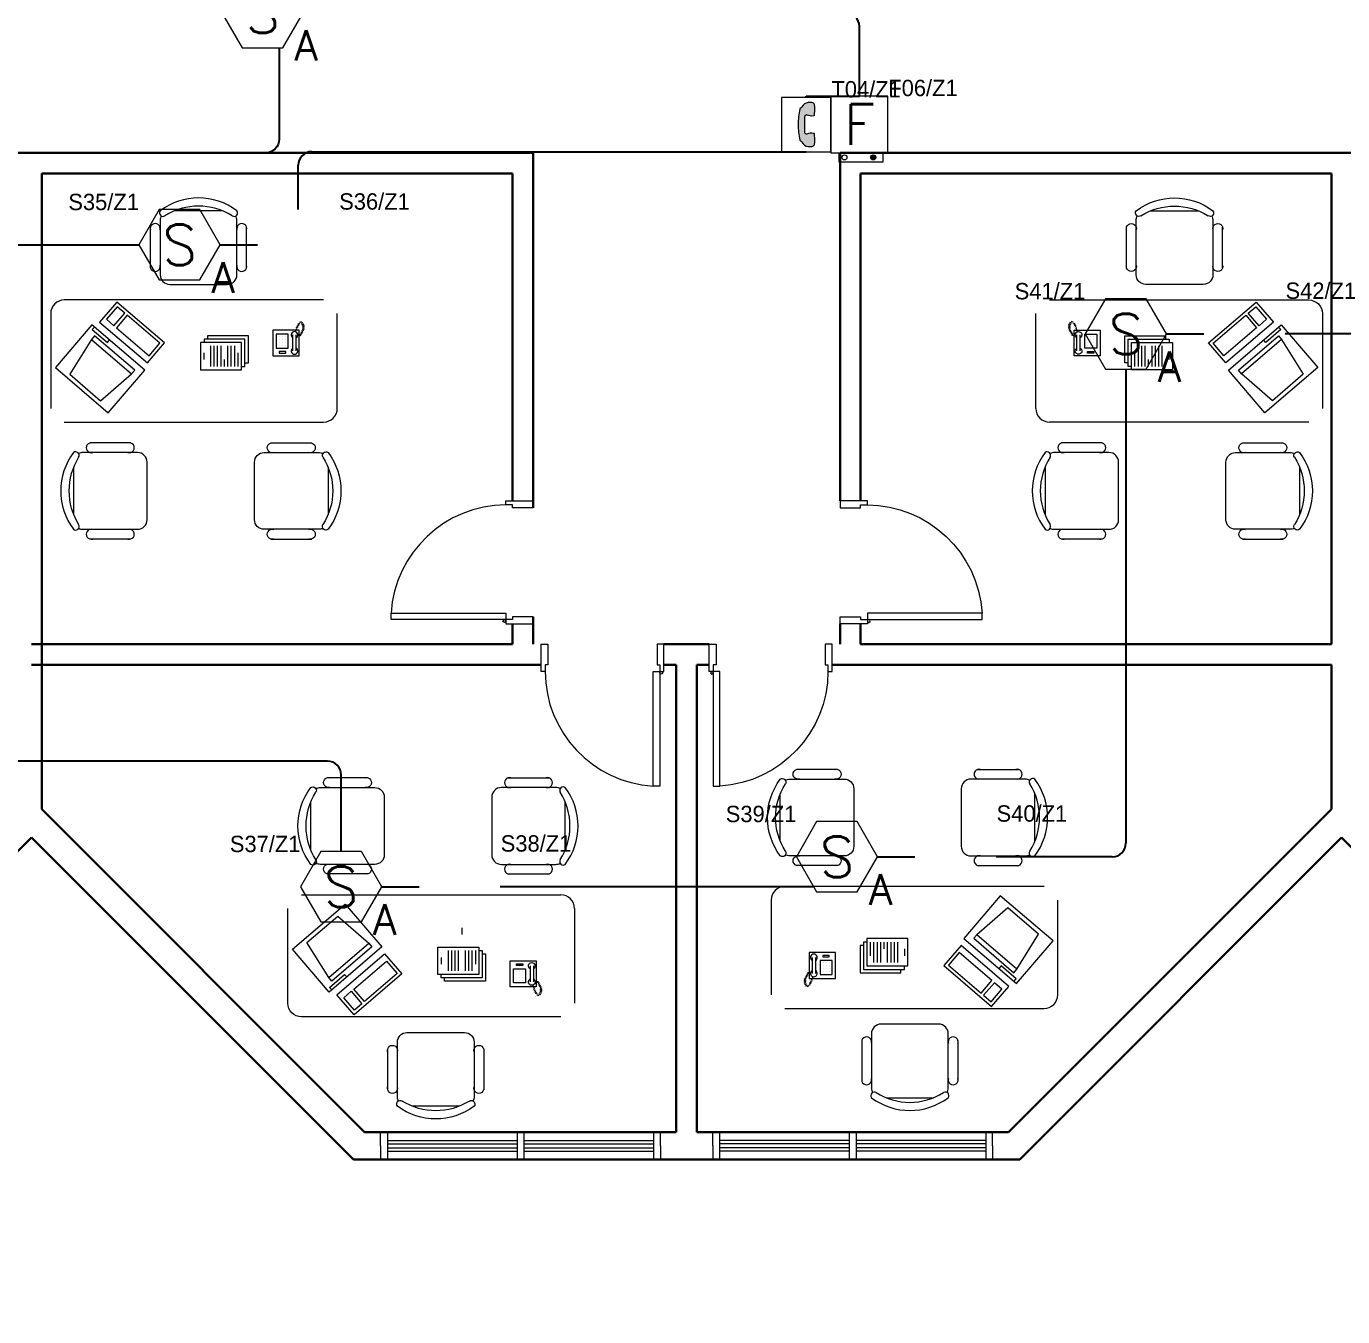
# Model space of a CAD drawing. Extents: x -59 to 582, y -1177 to 100.
# Drawn here: x 237.37 to 247.02, y -677.51 to -668.05 of the extents above; entities that cross this region are included whole.
import ezdxf
from ezdxf.enums import TextEntityAlignment as Align

# ---------------------------------------------------------------- set-up
doc = ezdxf.new("R2010")
doc.units = 0
doc.header["$LTSCALE"] = 0.15
doc.layers.get('0').update_dxf_attribs({"color": 252})
for name, color, linetype in [('0 ARCH', 252, 'Continuous'), ('0 sockets', 252, 'Continuous'), ('AUTOINCR', 7, 'Continuous'), ('FIRE_LOOP', 7, 'Continuous')]:
    doc.layers.add(name, color=color, linetype=linetype)
for name, color, linetype, lineweight in [('anal', 252, 'Continuous', 20), ('DOOR', 252, 'Continuous', 20), ('sofa', 252, 'Continuous', 9), ('T-FIRE-B', 4, 'Continuous', 0), ('T-TEXT', 2, 'Continuous', 0), ('wall', 252, 'Continuous', 30)]:
    doc.layers.add(name, color=color, linetype=linetype, lineweight=lineweight)
doc.styles.add('ROMAND', font='ROMAND.SHX')
doc.styles.add('ROMANS', font='ROMANS.shx', dxfattribs={"width": 0.8})
doc.styles.add('TEXT-NFP', font='simplex.shx')

# ---------------------------------------------------------------- blocks, each defined once
blk = doc.blocks.new('WQ')
h = blk.add_hatch(color=6)
h.dxf.hatch_style = 1
h.paths.add_polyline_path([(-126.0911, 5), (-126.0911, -169.5215), (126.0911, -169.5215), (126.0911, 5)])
h.paths.add_polyline_path([(121.0911, 0), (121.0911, -164.5215), (-121.0911, -164.5215), (-121.0911, 0)], flags=16)
at = {"layer": '0 sockets', "color": 3, "style": 'ROMAND'}
blk.add_attdef('ACCESS_CONTROL', (-48.6635, 7.6218), '', height=7.9727, dxfattribs=at)
blk = doc.blocks.new('D90')
at = {"layer": 'DOOR'}
for points in [[(0.03, 0.2), (0.03, 1.04), (0.0783, 1.04), (0.0783, 0.2)], [(0.03, 0.2), (0, 0.2), (0, 0), (0.05, 0), (0.05, 0.15), (0.03, 0.15)], [(0.87, 0.2), (0.9, 0.2), (0.9, 0), (0.85, 0), (0.85, 0.15), (0.87, 0.15)]]:
    blk.add_lwpolyline(points, close=True, dxfattribs=at)
blk.add_circle((0.02, 0.21), 0.01, dxfattribs=at)
blk.add_arc((0.0251, 0.1967), 0.8449, 0.22177, 86.38894, dxfattribs=at)
blk = doc.blocks.new('CHAIR7')
for p, q in [((5.12, 15.04), (17.88, 15.04)), ((0, 9), (0, -9)), ((20, 12), (3, 12)), ((23, -7.44), (23, 7.44)), ((3, -12), (20, -12)), ((5.12, -15), (17.88, -15))]:
    blk.add_line(p, q)
for centre, radius, start, end in [((5.56, 13.54), 1.56, 73.7398, 286.2602), ((17.44, 13.54), 1.56, 253.7398, 106.2602), ((3, 9), 3, 90, 180), ((20, 9), 3, 62.4156, 90), ((22.34, 11.12), 1.1, 53.3099, 212.0274), ((4.82, 0), 19.64, 327.5758, 32.4242), ((7, 0), 20, 323.1301, 36.8699), ((3, -9), 3, 180, 270), ((5.56, -13.5), 1.56, 73.7398, 286.2602), ((17.44, -13.5), 1.56, 253.7398, 106.2602), ((20, -9), 3, 270, 297.5844), ((22.34, -11.12), 1.1, 147.9726, 306.6901)]:
    blk.add_arc(centre, radius, start, end)
blk = doc.blocks.new('RECTANG')
for p, q in [((1, 1), (0, 1)), ((0, 1), (0, 0)), ((1, 0), (1, 1)), ((0, 0), (1, 0))]:
    blk.add_line(p, q)
blk = doc.blocks.new('IBMAT', base_point=(61, 306))
for p, q in [((75, 307), (75, 306)), ((81, 307), (75, 307)), ((81, 306), (81, 307))]:
    blk.add_line(p, q)
at = {"xscale": 21, "yscale": 17, "zscale": 21}
blk.add_blockref('RECTANG', (61, 306), dxfattribs=at)
blk = doc.blocks.new('KEYBOARD', base_point=(60, 294))
for p, xscale, yscale, zscale in [((60, 294), 19, 8, 19), ((61, 295), 13, 5, 13), ((75, 295), 3, 5, 3)]:
    blk.add_blockref('RECTANG', p, dxfattribs=dict(xscale=xscale, yscale=yscale, zscale=zscale))
blk = doc.blocks.new('FNCOMP')
for p, q in [((-6.64, 16.23), (-8.5, 3.5)), ((6.08, 16.23), (-6.64, 16.23)), ((8, 3.5), (6.08, 16.23)), ((-8.5, 3.5), (-8.5, 2.04)), ((8, 3.5), (-8.5, 3.5)), ((-8.5, 2.04), (8, 2.04)), ((8, 2.04), (8, 3.5))]:
    blk.add_line(p, q)
at = {"xscale": 1.033846153846154, "yscale": 1.033846153846154, "zscale": 1.033846153846154}
for name, p in [('IBMAT', (-10.86, 0)), ('KEYBOARD', (-10.05, -10.5))]:
    blk.add_blockref(name, p, dxfattribs=at)
blk = doc.blocks.new('FNPHONE')
for p, q in [((-7.29, 6.54), (-7.29, 1.54)), ((-6.29, 6.54), (-6.29, 1.54)), ((-3.87, 4.85), (-3.87, 4.85)), ((-2.94, 4.85), (-2.94, 4.85)), ((-2, 4.85), (-2, 4.85)), ((-9.1, 0.22), (-9.7, 0.02)), ((-8.9, 0.62), (-9.5, 0.42)), ((-8.7, 1.02), (-9.3, 0.82)), ((-8.5, 1.42), (-9.1, 1.22)), ((-8.3, 1.82), (-8.9, 1.62)), ((-7.14, 0.56), (-7.5, -0.58)), ((-3.87, 3.91), (-3.87, 3.91)), ((-3.87, 2.97), (-3.87, 2.97)), ((-3.87, 2.03), (-3.87, 2.03)), ((-2.94, 3.91), (-2.94, 3.91)), ((-2.94, 2.97), (-2.94, 2.97)), ((-2.94, 2.03), (-2.94, 2.03)), ((-2, 3.91), (-2, 3.91)), ((-2, 2.97), (-2, 2.97)), ((-2, 2.03), (-2, 2.03)), ((-9.3, -0.18), (-9.9, -0.38)), ((-9.3, -0.58), (-9.9, -0.78)), ((-9.3, -0.98), (-9.9, -1.18)), ((-9.3, -1.38), (-9.9, -1.58)), ((-9.1, -1.78), (-9.7, -1.98)), ((-8.9, -2.18), (-9.5, -2.38)), ((-8.43, -2.46), (-9.03, -2.66)), ((-7.9, -1.98), (-8.5, -2.18)), ((-7.7, -1.58), (-8.3, -1.78)), ((-7.5, -1.18), (-8.1, -1.38)), ((-7.3, -0.78), (-7.9, -0.98))]:
    blk.add_line(p, q)
for centre, start, end in [((-6.79, 6.54), 298.4915, 241.5085), ((-6.79, 1.54), 118.4915, 61.5085)]:
    blk.add_arc(centre, 1.05, start, end)
for p, xscale, yscale, zscale in [((-8.21, 0), 8.20528234483245, 8.104073169521023, 8.20528234483245), ((-4.81, 1.25), 3.75, 4.375, 3.75), ((-4.03, 6.72), 2.03125, 0.46875, 2.03125)]:
    blk.add_blockref('RECTANG', p, dxfattribs=dict(xscale=xscale, yscale=yscale, zscale=zscale))
blk = doc.blocks.new('ARCH')
at = {"layer": 'anal'}
for p, q in [((58.3582, 339), (58.3582, 339.1)), ((58.4082, 339.1), (58.4082, 338.9)), ((58.4082, 339.04), (59.3582, 339.04)), ((59.3582, 339.1), (59.3582, 338.9)), ((59.4082, 339.1), (59.4082, 338.9)), ((59.4082, 339.04), (60.3582, 339.04)), ((60.3582, 339.1), (60.3582, 338.9)), ((60.4082, 339), (60.4082, 339.1)), ((60.7918, 339), (60.7918, 339.1)), ((62.8418, 339.1), (60.7918, 339.1)), ((60.8418, 339.1), (60.8418, 338.9)), ((61.7918, 339.04), (60.8418, 339.04)), ((61.7918, 339.1), (61.7918, 338.9)), ((61.8418, 339.1), (61.8418, 338.9)), ((62.7918, 339.04), (61.8418, 339.04)), ((62.7918, 339.1), (62.7918, 338.9)), ((62.8418, 339), (62.8418, 339.1)), ((58.3582, 339), (58.3582, 338.9)), ((58.4082, 339.015), (59.3582, 339.015)), ((58.4082, 339), (58.4082, 338.9)), ((58.4082, 338.985), (59.3582, 338.985)), ((58.4082, 338.96), (59.3582, 338.96)), ((59.4082, 339.015), (60.3582, 339.015)), ((59.4082, 338.985), (60.3582, 338.985)), ((59.4082, 338.96), (60.3582, 338.96)), ((60.3582, 339), (60.3582, 338.9)), ((60.4082, 339), (60.4082, 338.9)), ((60.7918, 339), (60.7918, 338.9)), ((61.7918, 339.015), (60.8418, 339.015)), ((60.8418, 339), (60.8418, 338.9)), ((61.7918, 338.985), (60.8418, 338.985)), ((61.7918, 338.96), (60.8418, 338.96)), ((62.7918, 339.015), (61.8418, 339.015)), ((62.7918, 338.985), (61.8418, 338.985)), ((62.7918, 338.96), (61.8418, 338.96)), ((62.7918, 339), (62.7918, 338.9)), ((62.8418, 339), (62.8418, 338.9)), ((62.8418, 338.9), (60.7918, 338.9))]:
    blk.add_line(p, q, dxfattribs=at)
at = {"layer": 'sofa'}
for p, q in [((58.0409, 344.4032), (58.0409, 345.0976)), ((63.1591, 344.4032), (63.1591, 345.0976)), ((56.0409, 344.3032), (57.9409, 344.3032)), ((65.1591, 344.3032), (63.2591, 344.3032)), ((65.1591, 344.3032), (63.2591, 344.3032)), ((63.2196, 340.9008), (61.3196, 340.9008)), ((57.7791, 340.8389), (59.6791, 340.8389)), ((61.2196, 340.8008), (61.2196, 340.1064)), ((59.7791, 340.7389), (59.7791, 340.0445))]:
    blk.add_line(p, q, dxfattribs=at)
for points in [[(57.9409, 345.1976), (56.0409, 345.1976, 0.414214), (55.9409, 345.0976), (55.9409, 344.4032)], [(63.2591, 345.1976), (65.1591, 345.1976, -0.414214), (65.2591, 345.0976), (65.2591, 344.4032)], [(61.3196, 340.0064), (63.2196, 340.0064, 0.414214), (63.3196, 340.1064), (63.3196, 340.8008)], [(59.6791, 339.9445), (57.7791, 339.9445, -0.414214), (57.6791, 340.0445), (57.6791, 340.7389)]]:
    blk.add_lwpolyline(points, format="xyb", dxfattribs=at)
for points in [[(57.3394, 344.7111), (57.3644, 344.7111), (57.3644, 344.9111), (57.0644, 344.9111), (57.0644, 344.8861)], [(57.3644, 344.7361), (57.3894, 344.7361), (57.3894, 344.9361), (57.0894, 344.9361), (57.0894, 344.9111)], [(63.8356, 344.7361), (63.8106, 344.7361), (63.8106, 344.9361), (64.1106, 344.9361), (64.1106, 344.9111)], [(63.8606, 344.7111), (63.8356, 344.7111), (63.8356, 344.9111), (64.1356, 344.9111), (64.1356, 344.8861)], [(57.0394, 344.6861), (57.3394, 344.6861), (57.3394, 344.8861), (57.0394, 344.8861), (57.0394, 344.6861)], [(57.1144, 344.7111), (57.1144, 344.8611)], [(57.1394, 344.7111), (57.1394, 344.8611)], [(57.1644, 344.7111), (57.1644, 344.8611)], [(57.1894, 344.7111), (57.1894, 344.8611)], [(57.2394, 344.7111), (57.2394, 344.8611)], [(57.2644, 344.7111), (57.2644, 344.8611)], [(57.2894, 344.7111), (57.2894, 344.8611)], [(64.1606, 344.6861), (63.8606, 344.6861), (63.8606, 344.8861), (64.1606, 344.8861), (64.1606, 344.6861)], [(63.9106, 344.7111), (63.9106, 344.8611)], [(63.9356, 344.7111), (63.9356, 344.8611)], [(63.9606, 344.7111), (63.9606, 344.8611)], [(64.0106, 344.7111), (64.0106, 344.8611)], [(64.0356, 344.7111), (64.0356, 344.8611)], [(64.0606, 344.7111), (64.0606, 344.8611)], [(64.0856, 344.7111), (64.0856, 344.8611)], [(57.0644, 344.7611), (57.0644, 344.8111)], [(57.2144, 344.7111), (57.2144, 344.7611)], [(57.3144, 344.7111), (57.3144, 344.8111)], [(63.8856, 344.7111), (63.8856, 344.8111)], [(63.9856, 344.7111), (63.9856, 344.7611)], [(64.1356, 344.7611), (64.1356, 344.8111)], [(58.9527, 340.5973), (58.9527, 340.5473)], [(61.921, 340.493), (61.896, 340.493), (61.896, 340.293), (62.196, 340.293), (62.196, 340.318)], [(62.221, 340.518), (61.921, 340.518), (61.921, 340.318), (62.221, 340.318), (62.221, 340.518)], [(61.946, 340.493), (61.946, 340.393)], [(61.971, 340.493), (61.971, 340.343)], [(61.996, 340.493), (61.996, 340.343)], [(62.021, 340.493), (62.021, 340.343)], [(62.046, 340.493), (62.046, 340.443)], [(62.071, 340.493), (62.071, 340.343)], [(62.096, 340.493), (62.096, 340.343)], [(62.121, 340.493), (62.121, 340.343)], [(62.146, 340.493), (62.146, 340.343)], [(58.7777, 340.4561), (59.0777, 340.4561), (59.0777, 340.2561), (58.7777, 340.2561), (58.7777, 340.4561)], [(59.0777, 340.4311), (59.1027, 340.4311), (59.1027, 340.2311), (58.8027, 340.2311), (58.8027, 340.2561)], [(58.8027, 340.3811), (58.8027, 340.3311)], [(59.1027, 340.4061), (59.1277, 340.4061), (59.1277, 340.2061), (58.8277, 340.2061), (58.8277, 340.2311)], [(58.8527, 340.4311), (58.8527, 340.2811)], [(58.8777, 340.4311), (58.8777, 340.2811)], [(58.9027, 340.4311), (58.9027, 340.2811)], [(58.9277, 340.4311), (58.9277, 340.2811)], [(58.9777, 340.4311), (58.9777, 340.2811)], [(59.0027, 340.4311), (59.0027, 340.2811)], [(59.0277, 340.4311), (59.0277, 340.2811)], [(59.0527, 340.4311), (59.0527, 340.3311)], [(61.896, 340.468), (61.871, 340.468), (61.871, 340.268), (62.171, 340.268), (62.171, 340.293)], [(62.196, 340.443), (62.196, 340.393)]]:
    blk.add_lwpolyline(points, dxfattribs=at)
for centre, start, end in [((57.9409, 344.4032), 270, 0), ((63.2591, 344.4032), 180, 270), ((63.2591, 344.4032), 180, 270), ((61.3196, 340.8008), 90, 180), ((59.6791, 340.7389), 0, 90)]:
    blk.add_arc(centre, 0.1, start, end, dxfattribs=at)
at = {"layer": 'wall'}
for p, q in [((53.325, 346.275), (55.875, 346.275)), ((59.475, 346.275), (55.8, 346.275)), ((59.475, 346.275), (59.475, 343.6755)), ((69.075, 346.275), (61.725, 346.275)), ((61.725, 346.275), (61.725, 343.7255)), ((55.875, 341.4664), (55.875, 346.125)), ((59.325, 346.125), (55.875, 346.125)), ((59.325, 346.125), (59.325, 343.7255)), ((61.875, 346.125), (61.875, 343.7255)), ((65.325, 346.125), (61.875, 346.125)), ((65.325, 346.125), (65.325, 342.675)), ((59.325, 342.8255), (59.325, 342.675)), ((59.475, 342.8755), (59.475, 342.675)), ((61.725, 342.8255), (61.725, 342.675)), ((61.875, 342.8255), (61.875, 342.675)), ((59.325, 342.675), (55.8, 342.675)), ((60.7663, 342.675), (60.4337, 342.675)), ((65.325, 342.675), (61.875, 342.675)), ((59.5337, 342.525), (55.8, 342.525)), ((60.525, 342.525), (60.4337, 342.525)), ((60.525, 342.525), (60.525, 339.1)), ((60.675, 342.525), (60.675, 339.1)), ((60.7663, 342.525), (60.675, 342.525)), ((65.325, 342.525), (61.6663, 342.525)), ((65.325, 342.525), (65.325, 341.4664)), ((58.2414, 339.1), (55.875, 341.4664)), ((65.325, 341.4664), (62.9586, 339.1)), ((55.8, 341.2586), (53.5, 338.9586)), ((55.8, 341.2586), (53.5414, 339)), ((58.1586, 338.9), (55.8, 341.2586)), ((65.4, 341.2586), (63.0414, 338.9)), ((67.7586, 338.9), (65.4, 341.2586)), ((60.525, 339.1), (58.2414, 339.1)), ((62.9586, 339.1), (60.675, 339.1)), ((63.0414, 338.9), (58.1586, 338.9))]:
    blk.add_line(p, q, dxfattribs=at)
at = {"layer": 'DOOR'}
for p, rotation in [((59.475, 342.8255), 90), ((60.4337, 342.675), 180)]:
    blk.add_blockref('D90', p, dxfattribs=dict(at, rotation=rotation))
at = {"layer": 'DOOR', "xscale": -1}
for p, rotation in [((61.725, 342.8255), 270), ((60.7663, 342.675), 180)]:
    blk.add_blockref('D90', p, dxfattribs=dict(at, rotation=rotation))
at = {"layer": 'sofa'}
for name, p, xscale, yscale, zscale, rotation in [('CHAIR7', (57.0243, 345.3122), 0.0234375, 0.0234375, 0.0234375, 90), ('CHAIR7', (64.1757, 345.3122), -0.0234375, 0.0234375, 0.0234375, 270), ('FNCOMP', (56.4364, 344.8495), 0.02343749999997079, 0.02343749999997079, 0.02343749999997079, 139.3987053547845), ('FNCOMP', (64.7636, 344.8495), -0.02343749999997079, 0.0234375, 0.0234375, 220.6012946452155), ('FNPHONE', (57.5685, 344.9773), 0.0234375, 0.0234375, 0.0234375, 180), ('FNPHONE', (63.6315, 344.9773), -0.0234375, 0.0234375, 0.0234375, 180), ('CHAIR7', (56.6474, 343.7985), 0.0234375, 0.0234375, 0.0234375, 180), ('CHAIR7', (57.4344, 343.7985), -0.0234375, 0.0234375, 0.0234375, 180), ('CHAIR7', (63.7656, 343.7985), 0.0234375, 0.0234375, 0.0234375, 180), ('CHAIR7', (64.5526, 343.7985), -0.0234375, 0.0234375, 0.0234375, 180), ('FNCOMP', (58.1746, 340.2926), -0.02343749999997079, 0.0234375, 0.0234375, 40.60129464521547), ('FNCOMP', (62.8241, 340.3545), 0.02343749999997079, 0.02343749999997079, 0.02343749999997079, 319.3987053547845), ('CHAIR7', (58.7625, 339.8299), -0.0234375, 0.0234375, 0.0234375, 90), ('CHAIR7', (62.2362, 339.8918), 0.0234375, 0.0234375, 0.0234375, 270)]:
    blk.add_blockref(name, p, dxfattribs=dict(at, xscale=xscale, yscale=yscale, zscale=zscale, rotation=rotation))
at = {"layer": 'sofa', "yscale": 0.0234375, "zscale": 0.0234375}
for name, p, xscale in [('CHAIR7', (61.826, 341.4056), -0.0234375), ('CHAIR7', (62.6131, 341.4056), 0.0234375), ('CHAIR7', (58.3856, 341.3437), -0.0234375), ('CHAIR7', (59.1727, 341.3437), 0.0234375), ('FNPHONE', (61.692, 340.2267), 0.0234375), ('FNPHONE', (59.3067, 340.1648), -0.0234375)]:
    blk.add_blockref(name, p, dxfattribs=dict(at, xscale=xscale))
blk = doc.blocks.new('dressable smoke detectore above false ceiling')
blk.add_lwpolyline([(200, 0), (100, 173.2), (-100, 173.2), (-200, 0), (-100, -173.2), (100, -173.2)], close=True)
at = {"layer": 'T-TEXT', "style": 'ROMANS'}
blk.add_attdef('S', text='', height=200, dxfattribs=at).set_placement((0, 0, 0), align=Align.MIDDLE)
blk.add_attdef('A', text='', height=150, dxfattribs=at).set_placement((214.9, -161.3), align=Align.MIDDLE_CENTER)
blk = doc.blocks.new('*U260')
h = blk.add_hatch()
h.set_pattern_fill('ANGLE', color=3)
h.set_pattern_definition([(0, (0, 0), (0, 6.985), [5.08, -1.905]), (90, (0, 0), (-6.985, 4e-16), [5.08, -1.905])])
h.paths.add_polyline_path([(56, -301.8, 1), (80.6, -301.8, 1)])
blk.add_lwpolyline([(-140, -280), (140, -280), (140, 0), (-140, 0)], close=True)
at = {"color": 3}
blk.add_lwpolyline([(-99, -280), (116, -280), (116, -326), (-99, -326)], close=True, dxfattribs=at)
for centre in [(-73.3, -301.8), (68.3, -301.8)]:
    blk.add_circle(centre, 12.3, dxfattribs=at)
at = {"layer": 'T-TEXT', "style": 'TEXT-NFP'}
blk.add_attdef('F', text='', height=200, dxfattribs=at).set_placement((0, -140, 0), align=Align.MIDDLE)
blk = doc.blocks.new('*U251')
h = blk.add_hatch(color=256)
h.dxf.hatch_style = 1
edge = h.paths.add_edge_path()
edge.add_arc((32.6, 256.8), 14.1, 13.60208, 92.31607)
edge.add_line((32, 270.8), (11.2, 270.8))
edge.add_arc((13.1, 230.7), 40.2, 92.74415, 154.22151)
edge.add_arc((-27.5, 250.3), 4.89, 309.27222, 334.22151, ccw=False)
edge.add_arc((-63.6, 280.9), 52.1, 306.60964, 318.72508, ccw=False)
edge.add_arc((-30.4, 234.6), 4.89, 115.36052, 167.81343)
edge.add_arc((351.8, 152.1), 395.9, 167.80758, 180.29746)
edge.add_arc((347.9, 148), 392, 179.70122, 192.26686)
edge.add_arc((-30.4, 65.8), 4.89, 193.25659, 244.64909)
edge.add_arc((-66.6, 18.3), 54.9, 39.82507, 51.6228, ccw=False)
edge.add_arc((-27.5, 49.7), 4.89, 25.77849, 50.72778, ccw=False)
edge.add_arc((13.1, 69.3), 40.2, 205.77849, 267.25585)
edge.add_line((11.2, 29.2), (32, 29.2))
edge.add_arc((32.6, 43.2), 14.1, 267.68393, 346.39792)
edge.add_arc((-161.2, 66.9), 209.3, 352.60448, 365.90084)
edge.add_arc((12.6, 87.2), 34.4, 1.94009, 17.77394)
edge.add_arc((40.7, 96.2), 4.89, 18.49088, 87.07157)
edge.add_arc((29.9, 27.6), 74.3, 81.42344, 109.99039)
edge.add_arc((2.4, 101.8), 4.89, 250.35129, 295.24228, ccw=False)
edge.add_arc((1.2, 105.9), 8.65, 174.51397, 266.95864, ccw=False)
edge.add_arc((-1021.9, 147.1), 1015.3, 357.71608, 360.1614)
edge.add_arc((-1021.9, 152.9), 1015.3, 359.8386, 362.28392)
edge.add_arc((2.6, 194.4), 10.1, 100.6325, 185.99521, ccw=False)
edge.add_arc((2.4, 199.7), 4.89, 64.75772, 109.64871, ccw=False)
edge.add_arc((32.8, 273.5), 75, 247.79098, 276.68178)
edge.add_arc((40.7, 203.8), 4.89, 279.97605, 341.50912)
edge.add_arc((12.6, 212.8), 34.4, 342.22606, 358.05991)
edge.add_arc((-161.2, 233.1), 209.3, 354.09916, 367.39552)
for p, q in [((136.9, 300), (-136.9, 300)), ((-136.9, 300), (-136.9, 0)), ((136.9, 0), (136.9, 300)), ((-136.9, 0), (136.9, 0))]:
    blk.add_line(p, q)
blk.add_lwpolyline([(46.3, 260.1, 0.357628), (32, 270.8), (11.2, 270.8, 0.27487), (-23.1, 248.2, -0.109294), (-24.4, 246.5, -0.052913), (-32.5, 239.1, 0.232951), (-35.2, 235.7, 0.054551), (-44.1, 150, 0.054883), (-35.2, 64.7, 0.228078), (-32.5, 61.4, -0.051523), (-24.4, 53.5, -0.109294), (-23.1, 51.8, 0.27487), (11.2, 29.2), (32, 29.2, 0.357628), (46.3, 39.9, 0.058081), (46.9, 88.4, 0.069198), (45.3, 97.7, 0.308503), (40.9, 101, 0.125296), (4.5, 97.4, -0.198418), (0.7, 97.2, -0.426767), (-7.4, 106.7, 0.01067), (-6.6, 150, 0.01067), (-7.4, 193.3, -0.390702), (0.7, 204.3, -0.198418), (4.5, 204.1, 0.126732), (41.5, 199, 0.275132), (45.3, 202.3, 0.069198), (46.9, 211.6, 0.058081)], format="xyb", close=True)

msp = doc.modelspace()

# ---------------------------------------------------------------- linework, layer by layer
at = {"layer": '0 sockets', "color": 4}
msp.add_lwpolyline([(239.2256, -668.2089), (239.2256, -668.879, -0.414214), (239.1256, -668.979), (234.935, -668.979)], format="xyb", dxfattribs=at)
at = {"layer": 'FIRE_LOOP', "color": 3}
for p, q in [((243.4764, -668.5625), (243.4764, -668.0513)), ((243.0865, -668.5719), (243.0865, -668.5625)), ((243.0865, -668.5625), (243.4764, -668.5625)), ((239.4637, -668.9697), (243.0865, -668.9697)), ((243.0865, -668.9697), (243.0865, -668.9696)), ((239.3637, -669.3942), (239.3637, -669.0697)), ((235.035, -669.6518), (238.1975, -669.6518)), ((238.7925, -669.6518), (239.0662, -669.6518)), ((245.7269, -670.3056), (246.0006, -670.3056)), ((247.7166, -670.3056), (246.5955, -670.3056)), ((245.4294, -670.5632), (245.4294, -674.0361)), ((239.5787, -673.4356), (235.8953, -673.4356)), ((239.6787, -674.098), (239.6787, -673.5356)), ((243.6097, -674.1361), (243.8834, -674.1361)), ((245.3294, -674.1361), (244.4783, -674.1361)), ((239.9761, -674.3556), (240.2498, -674.3556)), ((243.1415, -674.3556), (240.8448, -674.3556))]:
    msp.add_line(p, q, dxfattribs=at)
for centre, start, end in [((243.3764, -668.0513), 360, 90), ((239.4637, -669.0697), 90, 180), ((239.5787, -673.5356), 360, 90), ((245.3294, -674.0361), 270, 0)]:
    msp.add_arc(centre, 0.1, start, end, dxfattribs=at)

# ---------------------------------------------------------------- block references
at = {"layer": '0 ARCH', "color": 3}
msp.add_blockref('ARCH', (181.61, -1015.254), dxfattribs=at)
at = {"layer": '0 sockets', "color": 3}
msp.add_blockref('WQ', (244.6113, -582.7558), dxfattribs=at)
at = {"layer": 'T-FIRE-B', "color": 2, "xscale": 0.001487761816891826, "yscale": 0.001487761816891826, "zscale": 0.001487761816891826}
for p in [(239.1033, -667.9513), (238.495, -669.6518), (245.4294, -670.3056), (243.3122, -674.1361), (239.6787, -674.3556)]:
    msp.add_blockref('dressable smoke detectore above false ceiling', p, dxfattribs=at).add_auto_attribs({'S': 'S', 'A': 'A'})
at = {"layer": 'T-FIRE-B', "color": 3, "xscale": 0.001326103487042799, "yscale": 0.001326103487042799, "zscale": 0.001326103487042799}
msp.add_blockref('*U251', (243.0865, -668.9697), dxfattribs=at)
at = {"layer": 'T-FIRE-B', "xscale": 0.001487761816891826, "yscale": 0.001487761816891826, "zscale": 0.001487761816891826}
msp.add_blockref('*U260', (243.4764, -668.5625), dxfattribs=at).add_auto_attribs({'F': 'F'})

# ---------------------------------------------------------------- texts
at = {"layer": 'AUTOINCR', "color": 3}
msp.add_text('T04/Z1', height=0.12, dxfattribs=at).set_placement((243.2717, -668.6083), align=Align.BOTTOM_LEFT)
at = {"layer": 'AUTOINCR', "color": 1}
msp.add_text('F06/Z1', height=0.12, dxfattribs=at).set_placement((243.6882, -668.5989), align=Align.BOTTOM_LEFT)
at = {"layer": 'AUTOINCR', "color": 2}
for s, p in [('S35/Z1', (238.1975, -669.4341)), ('S41/Z1', (245.1319, -670.0879)), ('S39/Z1', (243.0147, -673.9184)), ('S37/Z1', (239.3811, -674.1379))]:
    msp.add_text(s, height=0.12, dxfattribs=at).set_placement(p, align=Align.BOTTOM_RIGHT)
for s, p in [('S36/Z1', (239.6648, -669.4306)), ('S42/Z1', (246.5991, -670.0843)), ('S40/Z1', (244.4819, -673.9149)), ('S38/Z1', (240.8484, -674.1344))]:
    msp.add_text(s, height=0.12, dxfattribs=at).set_placement(p, align=Align.BOTTOM_LEFT)

doc.saveas('drawing.dxf')
